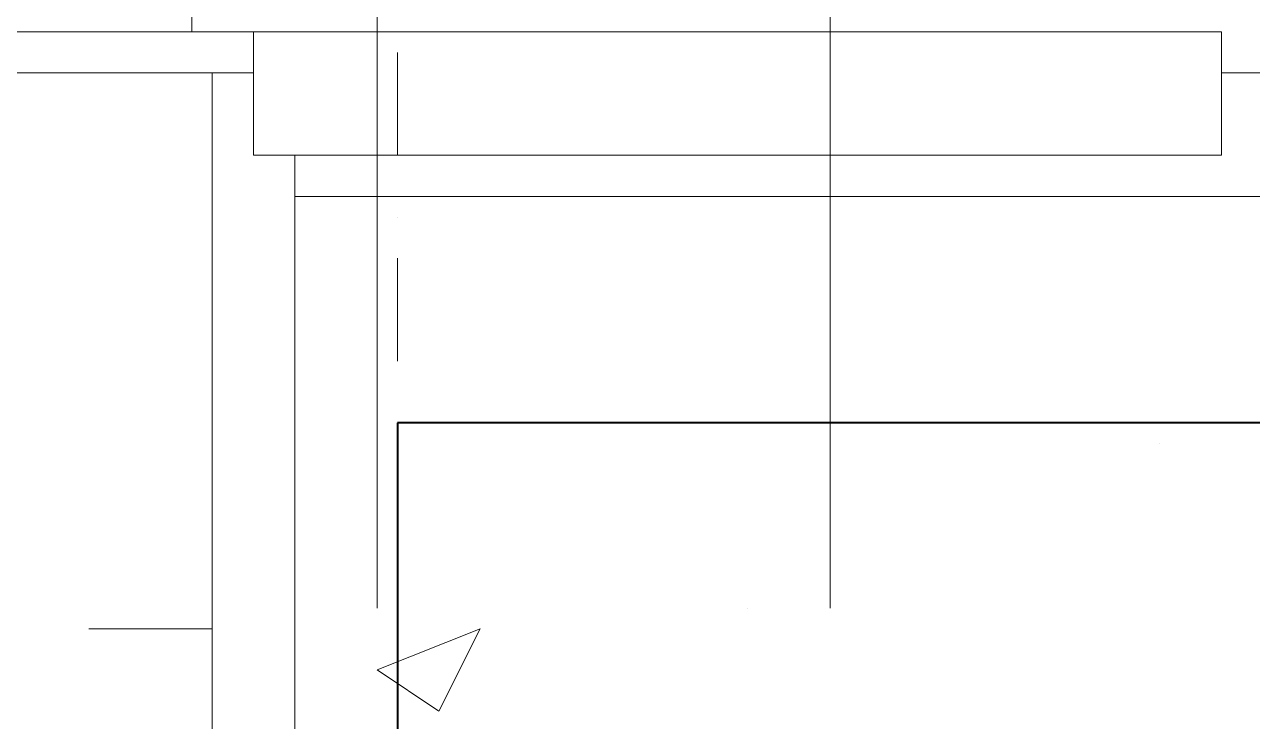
# Model space of a CAD drawing. Header units: millimetres. Extents: x 182 to 575, y -105 to 95.
# Drawn here: x 280.2178 to 280.5016, y 73.6372 to 73.7984 of the extents above; entities that cross this region are included whole.
import ezdxf

# ---------------------------------------------------------------- set-up
doc = ezdxf.new("R2010")
doc.units = ezdxf.units.MM
doc.header["$MEASUREMENT"] = 0
doc.layers.add('PDF_Geometry', color=7, linetype='Continuous')
doc.layers.add('PDF_Solid Fills', color=7, linetype='Continuous')

msp = doc.modelspace()

# ---------------------------------------------------------------- hatches: boundary and pattern name
at = {"layer": 'PDF_Solid Fills', "transparency": 33554559}
h = msp.add_hatch(color=256, dxfattribs=at)
h.paths.add_polyline_path([(280.3452, 73.80755), (280.3552, 73.80755), (280.3452, 73.80755)], flags=0)
h.paths.add_polyline_path([(280.3477, 73.80005), (280.3402, 73.80005), (280.3477, 73.80005)], flags=0)
h.paths.add_polyline_path([(280.3327, 73.78755), (280.3402, 73.78755), (280.3327, 73.78755)], flags=0)
h.paths.add_polyline_path([(280.3402, 73.78755), (280.3327, 73.78755), (280.3402, 73.78755)], flags=0)
h.paths.add_polyline_path([(280.3277, 73.78005), (280.3352, 73.78005), (280.3277, 73.78005)], flags=0)
h.paths.add_polyline_path([(280.3277, 73.76255), (280.3202, 73.76255), (280.3277, 73.76255)], flags=0)
h.paths.add_polyline_path([(280.3227, 73.75255), (280.3152, 73.75255), (280.3227, 73.75255)], flags=0)
h.paths.add_polyline_path([(280.3152, 73.75005), (280.3227, 73.75005), (280.3152, 73.75005)], flags=0)
h = msp.add_hatch(color=256, dxfattribs=at)
h.paths.add_polyline_path([(280.2602, 73.77255), (280.2677, 73.77255), (280.2602, 73.77255)], flags=0)
h.paths.add_polyline_path([(280.2652, 73.76255), (280.2577, 73.76255), (280.2652, 73.76255)], flags=0)
h.paths.add_polyline_path([(280.2577, 73.76005), (280.2652, 73.76005), (280.2577, 73.76005)], flags=0)
h = msp.add_hatch(color=256, dxfattribs=at)
h.paths.add_polyline_path([(280.2277, 73.75005), (280.2577, 73.75005), (280.2277, 73.75005)], flags=0)
h.paths.add_polyline_path([(280.2327, 73.74755), (280.2527, 73.74755), (280.2327, 73.74755)], flags=0)
h.paths.add_polyline_path([(280.2452, 73.74505), (280.2402, 73.74505), (280.2452, 73.74505)], flags=0)
h = msp.add_hatch(color=256, dxfattribs=at)
h.paths.add_polyline_path([(280.4027, 73.75005), (280.3752, 73.75005), (280.4027, 73.75005)], flags=0)
h.paths.add_polyline_path([(280.3952, 73.74505), (280.3827, 73.74505), (280.3952, 73.74505)], flags=0)
h.paths.add_polyline_path([(280.3827, 73.74505), (280.3952, 73.74505), (280.3827, 73.74505)], flags=0)
h = msp.add_hatch(color=256, dxfattribs=at)
h.paths.add_polyline_path([(280.2427, 73.72005), (280.2527, 73.72005), (280.2427, 73.72005)], flags=0)
h.paths.add_polyline_path([(280.2577, 73.72005), (280.2377, 73.72005), (280.2577, 73.72005)], flags=0)
h.paths.add_polyline_path([(280.2377, 73.72005), (280.2577, 73.72005), (280.2377, 73.72005)], flags=0)
h = msp.add_hatch(color=256, dxfattribs=at)
h.paths.add_polyline_path([(280.2302, 73.70255), (280.2352, 73.70255), (280.2302, 73.70255)], flags=0)
h.paths.add_polyline_path([(280.2352, 73.70255), (280.2302, 73.70255), (280.2352, 73.70255)], flags=0)
h.paths.add_polyline_path([(280.2377, 73.70005), (280.2327, 73.70005), (280.2377, 73.70005)], flags=0)
h = msp.add_hatch(color=256, dxfattribs=at)
h.paths.add_polyline_path([(280.2327, 73.68505), (280.2252, 73.68505), (280.2327, 73.68505)], flags=0)
h.paths.add_polyline_path([(280.2252, 73.68505), (280.2327, 73.68505), (280.2252, 73.68505)], flags=0)
h.paths.add_polyline_path([(280.2302, 73.68255), (280.2252, 73.68255), (280.2302, 73.68255)], flags=0)
h.paths.add_polyline_path([(280.2302, 73.68005), (280.2227, 73.68005), (280.2302, 73.68005)], flags=0)
h = msp.add_hatch(color=256, dxfattribs=at)
h.paths.add_polyline_path([(280.2602, 73.68505), (280.2552, 73.68505), (280.2602, 73.68505)], flags=0)
h.paths.add_polyline_path([(280.2552, 73.68505), (280.2602, 73.68505), (280.2552, 73.68505)], flags=0)
h.paths.add_polyline_path([(280.2627, 73.68255), (280.2552, 73.68255), (280.2627, 73.68255)], flags=0)
h.paths.add_polyline_path([(280.2577, 73.68005), (280.2627, 73.68005), (280.2577, 73.68005)], flags=0)
h = msp.add_hatch(color=256, dxfattribs=at)
h.paths.add_polyline_path([(280.2577, 73.67505), (280.2627, 73.67505), (280.2577, 73.67505)], flags=0)
h.paths.add_polyline_path([(280.2627, 73.67505), (280.2577, 73.67505), (280.2627, 73.67505)], flags=0)
h.paths.add_polyline_path([(280.2552, 73.67005), (280.2627, 73.67005), (280.2552, 73.67005)], flags=0)
h = msp.add_hatch(color=256, dxfattribs=at)
h.paths.add_polyline_path([(280.2302, 73.67255), (280.2227, 73.67255), (280.2302, 73.67255)], flags=0)
h.paths.add_polyline_path([(280.2227, 73.67255), (280.2302, 73.67255), (280.2227, 73.67255)], flags=0)
h.paths.add_polyline_path([(280.2252, 73.66755), (280.2327, 73.66755), (280.2252, 73.66755)], flags=0)
h.paths.add_polyline_path([(280.2327, 73.66755), (280.2252, 73.66755), (280.2327, 73.66755)], flags=0)
h = msp.add_hatch(color=256, dxfattribs=at)
h.paths.add_polyline_path([(280.2327, 73.66005), (280.2527, 73.66005), (280.2327, 73.66005)], flags=0)
h.paths.add_polyline_path([(280.2527, 73.66005), (280.2327, 73.66005), (280.2527, 73.66005)], flags=0)
h.paths.add_polyline_path([(280.2552, 73.66255), (280.2302, 73.66255), (280.2552, 73.66255)], flags=0)

# ---------------------------------------------------------------- linework, layer by layer
at = {"layer": 'PDF_Geometry', "lineweight": 13}
for points in [[(280.14211, 73.79672), (280.14211, 73.98243), (280.25639, 73.98243), (280.25639, 73.79672)], [(280.27068, 73.79672), (277.9802, 73.79672), (277.93258, 73.79672)], [(280.49449, 73.7872), (282.4802, 73.7872)], [(280.2802, 73.70624), (280.2802, 73.75862), (283.34211, 73.75862)], [(280.30401, 73.75386), (280.30401, 73.75386)], [(280.30401, 73.75386), (280.30401, 73.75386)], [(280.40401, 73.75386), (280.40401, 73.75386)], [(280.40401, 73.75386), (280.40401, 73.75386)], [(280.32782, 73.70624), (280.30401, 73.70624), (280.30401, 73.65862)], [(280.40401, 73.70624), (280.35639, 73.70624)], [(280.4802, 73.70624), (280.42782, 73.70624)], [(280.26116, 73.65862), (280.23258, 73.65862)]]:
    msp.add_lwpolyline(points, dxfattribs=at)
for points in [[(280.29925, 73.83482), (280.29925, 73.66339)], [(280.40401, 73.83482), (280.40401, 73.66339)], [(280.30401, 73.76815), (280.30401, 73.79196)], [(280.40401, 73.76815), (280.40401, 73.79196)], [(280.30401, 73.72053), (280.30401, 73.74434)], [(280.40401, 73.72053), (280.40401, 73.74434)]]:
    msp.add_lwpolyline(points, close=True, dxfattribs=at)
at = {"layer": 'PDF_Geometry', "lineweight": 0}
for points in [[(280.44211, 73.79672), (280.26116, 73.79672)], [(280.32306, 73.65862), (280.31354, 73.63958), (280.29925, 73.6491)]]:
    msp.add_lwpolyline(points, close=True, dxfattribs=at)
at = {"layer": 'PDF_Geometry', "lineweight": 20}
msp.add_lwpolyline([(280.27068, 73.76815), (280.49449, 73.76815), (280.49449, 73.79672), (280.27068, 73.79672)], close=True, dxfattribs=at)
for points in [[(280.26116, 73.7872), (277.93258, 73.7872)], [(280.2802, 73.76815), (280.2802, 73.33481), (280.27068, 73.33481), (280.27068, 73.32529), (280.26116, 73.32529), (280.26116, 73.7872), (280.27068, 73.7872)]]:
    msp.add_lwpolyline(points, dxfattribs=at)
at = {"layer": 'PDF_Geometry', "lineweight": 40}
msp.add_lwpolyline([(292.95163, 73.35862), (293.40401, 73.35862), (293.40401, 73.70624), (280.6802, 73.70624), (280.30401, 73.70624), (280.30401, 73.35862), (280.6802, 73.35862), (280.75163, 73.35862)], dxfattribs=at)
at = {"layer": 'PDF_Geometry', "lineweight": 0}
for points in [[(280.32306, 73.70624), (280.32306, 73.70624)], [(280.39925, 73.70624), (280.39925, 73.70624)], [(280.4802, 73.70148), (280.4802, 73.70148)], [(280.38496, 73.66339), (280.38496, 73.66339)]]:
    msp.add_lwpolyline(points, dxfattribs=at)

doc.saveas('drawing.dxf')
